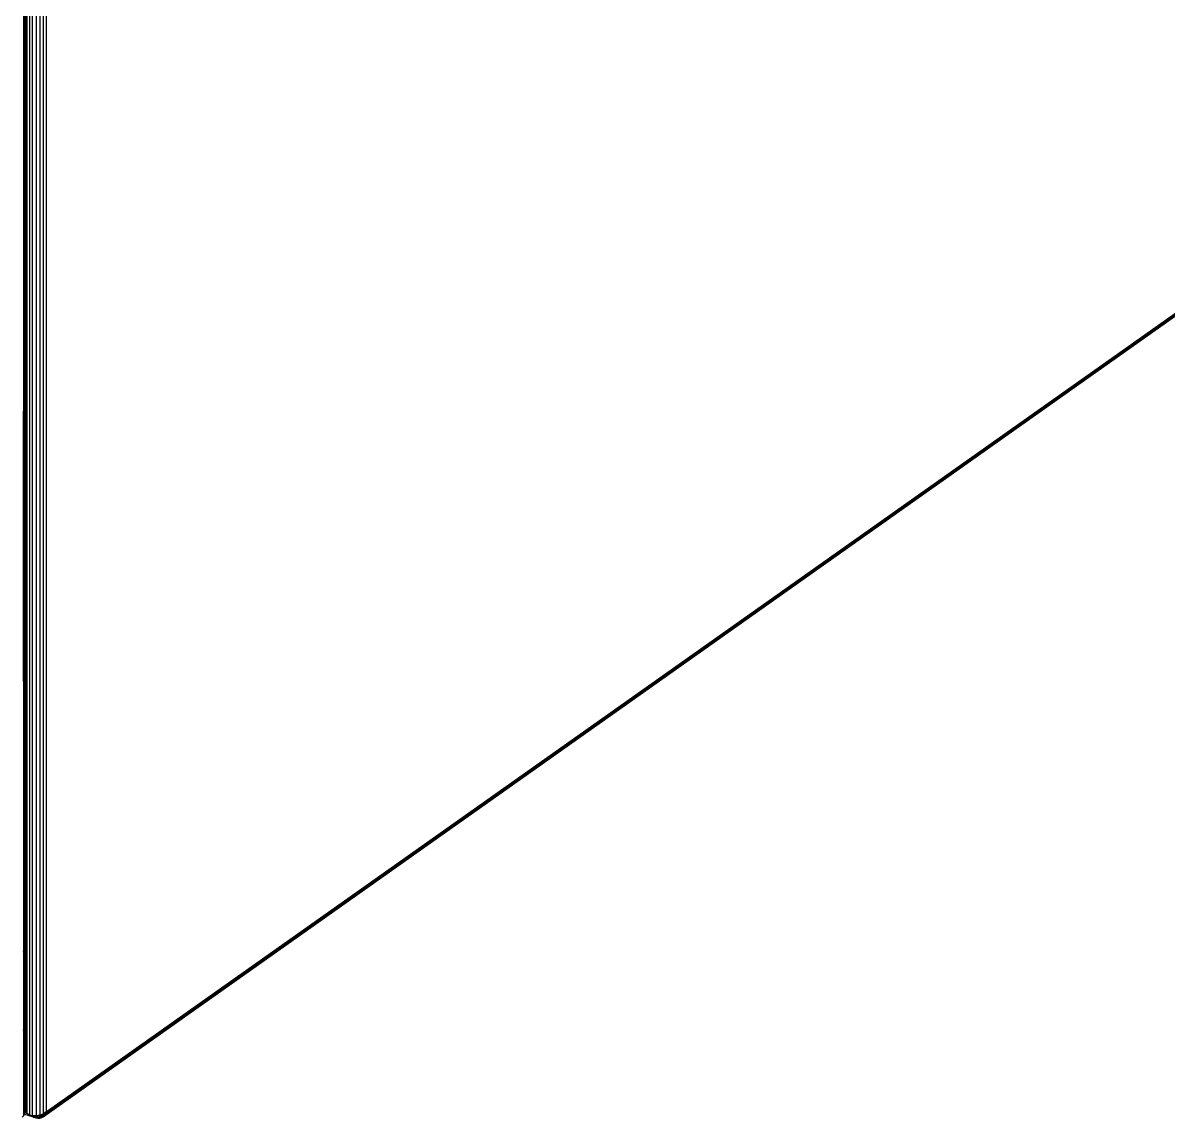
# Model space of a CAD drawing. Header units: inches. Extents: x 12 to 4610, y 7 to 3258.
# Drawn here: x 3227.6 to 3595.7, y 1513.7 to 1865.6 of the extents above; entities that cross this region are included whole.
import ezdxf

# ---------------------------------------------------------------- set-up
doc = ezdxf.new("R2010")
doc.units = ezdxf.units.IN
doc.header["$MEASUREMENT"] = 0

msp = doc.modelspace()

# ---------------------------------------------------------------- linework, layer by layer
for p, q in [((3234.1, 1514.11), (3931.85, 2007.49)), ((3932.12, 2007.8), (3234.51, 1514.52)), ((3932.29, 2008.23), (3234.82, 1515.04)), ((3235.02, 1515.65), (3932.36, 2008.75)), ((3228.06, 1830.95), (3228.08, 1910.08)), ((3227.8, 1900.29), (3227.8, 1740.85)), ((3227.94, 1748.4), (3227.94, 1900.72)), ((3227.98, 1773.1), (3227.98, 1900.85)), ((3228.2, 1900.8), (3228.19, 1845.12)), ((3228.36, 1900.29), (3228.36, 1756.51)), ((3228.86, 1899.8), (3228.86, 1515.08)), ((3229.64, 1899.57), (3229.65, 1514.63)), ((3230.66, 1514.37), (3230.66, 1898.97)), ((3231.8, 1898.6), (3231.8, 1514.34)), ((3232.97, 1898.47), (3232.97, 1514.54)), ((3234.07, 1898.58), (3234.07, 1514.99)), ((3235.02, 1898.91), (3235.02, 1515.65)), ((3228.19, 1845.12), (3228.14, 1887.52)), ((3228.11, 1864.5), (3228.11, 1866.6)), ((3228.06, 1830.95), (3228.11, 1864.5)), ((3228.19, 1587.8), (3228.11, 1864.5)), ((3228.11, 1864.5), (3228.11, 1632.26)), ((3228.2, 1834.46), (3228.19, 1845.12)), ((3228.2, 1834.46), (3228.19, 1587.8)), ((3228.33, 1720.62), (3228.2, 1834.46)), ((3228.03, 1808.11), (3228.06, 1830.95)), ((3228.06, 1830.95), (3228.06, 1665.82)), ((3227.98, 1773.1), (3228.03, 1808.11)), ((3228.03, 1808.11), (3227.98, 1723.68)), ((3227.94, 1748.4), (3227.98, 1773.1)), ((3227.98, 1723.68), (3227.98, 1773.1)), ((3228.36, 1756.51), (3228.33, 1720.62)), ((3228.36, 1756.51), (3228.36, 1694.12)), ((3227.94, 1651.61), (3227.94, 1748.4)), ((3227.94, 1748.4), (3227.98, 1723.68)), ((3227.89, 1567.13), (3227.8, 1740.85)), ((3227.8, 1740.85), (3227.8, 1567.19)), ((3227.98, 1723.68), (3227.98, 1721.66)), ((3227.98, 1721.66), (3227.98, 1716.36)), ((3228.33, 1720.62), (3228.19, 1587.8)), ((3228.36, 1694.12), (3228.33, 1720.62)), ((3227.98, 1716.36), (3227.94, 1651.61)), ((3227.98, 1716.36), (3228.06, 1665.82)), ((3227.98, 1567.07), (3227.98, 1716.36)), ((3228.36, 1694.12), (3228.36, 1566.8)), ((3228.06, 1665.82), (3228.11, 1632.26)), ((3228.06, 1665.82), (3228.06, 1567.01)), ((3227.94, 1651.61), (3227.89, 1567.13)), ((3227.94, 1567.09), (3227.94, 1651.61)), ((3228.11, 1632.26), (3228.19, 1587.8)), ((3228.11, 1632.26), (3228.11, 1566.98)), ((3228.19, 1587.8), (3228.19, 1575.42)), ((3228.19, 1575.42), (3228.19, 1572.4)), ((3228.19, 1572.4), (3228.19, 1566.92)), ((3227.8, 1567.19), (3227.89, 1567.13)), ((3227.8, 1567.19), (3227.8, 1567.14)), ((3227.89, 1566.99), (3227.8, 1567.14)), ((3227.8, 1567.14), (3227.8, 1567.04)), ((3227.8, 1567.04), (3227.89, 1566.89)), ((3227.8, 1566.93), (3227.8, 1567.04)), ((3227.8, 1566.93), (3227.89, 1566.89)), ((3227.8, 1566.93), (3227.8, 1566.81)), ((3227.89, 1566.86), (3227.8, 1566.81)), ((3227.89, 1566.74), (3227.8, 1566.81)), ((3227.8, 1566.81), (3227.8, 1566.73)), ((3227.89, 1566.74), (3227.8, 1566.73)), ((3227.8, 1566.73), (3227.8, 1566.7)), ((3227.89, 1566.7), (3227.8, 1566.7)), ((3227.8, 1566.7), (3227.8, 1566.62)), ((3227.89, 1566.67), (3227.8, 1566.62)), ((3227.89, 1566.56), (3227.8, 1566.62)), ((3227.8, 1566.62), (3227.8, 1566.49)), ((3227.8, 1566.49), (3227.84, 1566.52)), ((3227.8, 1566.49), (3227.8, 1566.33)), ((3227.83, 1566.31), (3227.8, 1566.33)), ((3227.8, 1566.33), (3227.8, 1566.29)), ((3227.83, 1566.31), (3227.8, 1566.29)), ((3227.89, 1566.25), (3227.8, 1566.29)), ((3227.8, 1566.29), (3227.8, 1566.1)), ((3227.9, 1566.03), (3227.8, 1566.1)), ((3227.8, 1566.1), (3227.8, 1565.93)), ((3227.8, 1565.93), (3227.86, 1565.89)), ((3227.8, 1565.93), (3227.8, 1565.89)), ((3227.8, 1565.89), (3227.86, 1565.89)), ((3227.8, 1565.89), (3227.8, 1565.62)), ((3227.98, 1565.5), (3227.8, 1565.62)), ((3227.8, 1565.62), (3227.8, 1565.37)), ((3227.84, 1565.21), (3227.8, 1565.37)), ((3227.8, 1565.37), (3227.98, 1565.3)), ((3227.98, 1565.25), (3227.8, 1565.37)), ((3227.8, 1565.37), (3227.8, 1565.23)), ((3227.8, 1565.23), (3227.84, 1565.21)), ((3227.8, 1565.23), (3227.8, 1565.06)), ((3227.8, 1565.06), (3227.98, 1564.94)), ((3227.8, 1565.06), (3227.8, 1564.74)), ((3227.98, 1564.72), (3227.8, 1564.74)), ((3227.8, 1564.74), (3227.8, 1564.53)), ((3227.89, 1566.39), (3227.83, 1566.31)), ((3227.89, 1566.25), (3227.83, 1566.31)), ((3227.84, 1566.52), (3227.89, 1566.56)), ((3227.96, 1565.11), (3227.84, 1565.21)), ((3227.86, 1565.89), (3227.9, 1566.03)), ((3227.93, 1566.01), (3227.86, 1565.89)), ((3227.86, 1565.89), (3227.98, 1565.9)), ((3227.89, 1567.13), (3227.94, 1567.09)), ((3227.89, 1566.99), (3227.89, 1567.13)), ((3227.94, 1566.91), (3227.89, 1566.99)), ((3227.89, 1566.89), (3227.89, 1566.99)), ((3227.89, 1566.89), (3227.94, 1566.91)), ((3227.89, 1566.89), (3227.89, 1566.86)), ((3227.93, 1566.74), (3227.89, 1566.86)), ((3227.98, 1566.81), (3227.89, 1566.86)), ((3227.89, 1566.74), (3227.89, 1566.86)), ((3227.95, 1566.7), (3227.89, 1566.74)), ((3227.93, 1566.74), (3227.89, 1566.74)), ((3227.89, 1566.7), (3227.89, 1566.74)), ((3227.95, 1566.7), (3227.89, 1566.67)), ((3227.95, 1566.7), (3227.89, 1566.7)), ((3227.89, 1566.61), (3227.95, 1566.7)), ((3227.89, 1566.67), (3227.89, 1566.7)), ((3227.89, 1566.61), (3227.89, 1566.67)), ((3227.89, 1566.56), (3227.98, 1566.61)), ((3227.89, 1566.56), (3227.89, 1566.61)), ((3227.89, 1566.39), (3227.89, 1566.56)), ((3227.98, 1566.5), (3227.89, 1566.56)), ((3227.98, 1566.5), (3227.89, 1566.39)), ((3227.89, 1566.25), (3227.89, 1566.39)), ((3227.98, 1566.23), (3227.89, 1566.25)), ((3227.9, 1566.03), (3227.98, 1566.23)), ((3227.93, 1566.01), (3227.9, 1566.03)), ((3227.98, 1566.75), (3227.93, 1566.74)), ((3227.95, 1566.7), (3227.93, 1566.74)), ((3227.98, 1566.08), (3227.93, 1566.01)), ((3227.98, 1565.98), (3227.93, 1566.01)), ((3227.94, 1566.91), (3227.94, 1567.09)), ((3227.94, 1567.09), (3227.98, 1567.07)), ((3227.94, 1566.91), (3227.98, 1566.89)), ((3227.98, 1566.68), (3227.95, 1566.7)), ((3227.96, 1565.11), (3227.98, 1565.25)), ((3228.11, 1565.12), (3227.96, 1565.11)), ((3227.98, 1564.94), (3227.96, 1565.11)), ((3227.98, 1567.07), (3228.06, 1567.01)), ((3227.98, 1566.89), (3227.98, 1567.07)), ((3227.98, 1566.89), (3228.06, 1566.85)), ((3227.98, 1566.81), (3227.98, 1566.89)), ((3228.06, 1566.76), (3227.98, 1566.81)), ((3227.98, 1566.75), (3227.98, 1566.81)), ((3228.06, 1566.76), (3227.98, 1566.75)), ((3227.98, 1566.68), (3227.98, 1566.75)), ((3228.02, 1566.64), (3227.98, 1566.68)), ((3227.98, 1566.61), (3227.98, 1566.68)), ((3227.98, 1566.61), (3228.02, 1566.64)), ((3227.98, 1566.5), (3227.98, 1566.61)), ((3228.06, 1566.57), (3227.98, 1566.5)), ((3228.06, 1566.44), (3227.98, 1566.5)), ((3227.98, 1566.26), (3227.98, 1566.5)), ((3227.98, 1566.26), (3228.06, 1566.44)), ((3227.98, 1566.23), (3227.98, 1566.26)), ((3228.06, 1566.21), (3227.98, 1566.23)), ((3228.03, 1566.17), (3227.98, 1566.23)), ((3227.98, 1566.08), (3227.98, 1566.23)), ((3228.03, 1566.17), (3227.98, 1566.08)), ((3227.98, 1565.98), (3227.98, 1566.08)), ((3228.06, 1565.92), (3227.98, 1565.98)), ((3227.98, 1565.9), (3227.98, 1565.98)), ((3227.98, 1565.9), (3228.06, 1565.92)), ((3227.98, 1565.5), (3227.98, 1565.9)), ((3228.06, 1565.44), (3227.98, 1565.5)), ((3227.98, 1565.3), (3227.98, 1565.5)), ((3227.98, 1565.3), (3228.06, 1565.27)), ((3227.98, 1565.25), (3227.98, 1565.3)), ((3228.11, 1565.15), (3227.98, 1565.25)), ((3227.98, 1564.94), (3228.11, 1564.84)), ((3227.98, 1564.72), (3227.98, 1564.94)), ((3228.11, 1564.7), (3227.98, 1564.72)), ((3227.98, 1564.46), (3227.98, 1564.72)), ((3228.02, 1566.64), (3228.06, 1566.67)), ((3228.06, 1566.61), (3228.02, 1566.64)), ((3228.06, 1566.21), (3228.03, 1566.17)), ((3228.06, 1566.15), (3228.03, 1566.17)), ((3228.06, 1567.01), (3228.11, 1566.98)), ((3228.06, 1567.01), (3228.06, 1566.85)), ((3228.06, 1566.85), (3228.11, 1566.82)), ((3228.06, 1566.85), (3228.06, 1566.76)), ((3228.11, 1566.76), (3228.06, 1566.76)), ((3228.11, 1566.71), (3228.06, 1566.76)), ((3228.06, 1566.76), (3228.06, 1566.67)), ((3228.06, 1566.67), (3228.11, 1566.71)), ((3228.06, 1566.67), (3228.06, 1566.61)), ((3228.08, 1566.59), (3228.06, 1566.61)), ((3228.08, 1566.59), (3228.06, 1566.57)), ((3228.06, 1566.52), (3228.08, 1566.59)), ((3228.06, 1566.44), (3228.06, 1566.52)), ((3228.11, 1566.41), (3228.06, 1566.44)), ((3228.06, 1566.44), (3228.06, 1566.21)), ((3228.11, 1566.3), (3228.06, 1566.21)), ((3228.11, 1566.2), (3228.06, 1566.21)), ((3228.06, 1566.21), (3228.06, 1566.15)), ((3228.06, 1566.15), (3228.06, 1565.92)), ((3228.11, 1566.12), (3228.06, 1566.15)), ((3228.06, 1565.92), (3228.11, 1565.93)), ((3228.06, 1565.92), (3228.06, 1565.44)), ((3228.06, 1565.44), (3228.06, 1565.27)), ((3228.11, 1565.41), (3228.06, 1565.44)), ((3228.06, 1565.27), (3228.11, 1565.26)), ((3228.11, 1566.59), (3228.08, 1566.59)), ((3228.11, 1566.98), (3228.19, 1566.92)), ((3228.11, 1566.98), (3228.11, 1566.82)), ((3228.11, 1566.82), (3228.2, 1566.77)), ((3228.11, 1566.82), (3228.11, 1566.76)), ((3228.2, 1566.77), (3228.11, 1566.76)), ((3228.11, 1566.71), (3228.2, 1566.77)), ((3228.11, 1566.76), (3228.11, 1566.71)), ((3228.2, 1566.65), (3228.11, 1566.71)), ((3228.11, 1566.71), (3228.11, 1566.59)), ((3228.2, 1566.59), (3228.11, 1566.59)), ((3228.11, 1566.59), (3228.11, 1566.41)), ((3228.15, 1566.38), (3228.11, 1566.41)), ((3228.11, 1566.41), (3228.11, 1566.3)), ((3228.15, 1566.38), (3228.11, 1566.3)), ((3228.11, 1566.3), (3228.11, 1566.2)), ((3228.19, 1566.18), (3228.11, 1566.2)), ((3228.11, 1566.2), (3228.11, 1566.12)), ((3228.19, 1566.06), (3228.11, 1566.12)), ((3228.11, 1566.12), (3228.11, 1565.93)), ((3228.11, 1565.93), (3228.19, 1565.96)), ((3228.11, 1565.93), (3228.11, 1565.41)), ((3228.19, 1565.35), (3228.11, 1565.41)), ((3228.11, 1565.41), (3228.11, 1565.26)), ((3228.11, 1565.26), (3228.19, 1565.25)), ((3228.11, 1565.26), (3228.11, 1565.15)), ((3228.15, 1565.12), (3228.11, 1565.15)), ((3228.11, 1565.15), (3228.11, 1565.12)), ((3228.15, 1565.12), (3228.11, 1565.12)), ((3228.11, 1565.12), (3228.11, 1564.84)), ((3228.11, 1564.84), (3228.19, 1564.79)), ((3228.11, 1564.84), (3228.11, 1564.7)), ((3228.19, 1564.69), (3228.11, 1564.7)), ((3228.11, 1564.7), (3228.11, 1564.53)), ((3228.2, 1566.46), (3228.15, 1566.38)), ((3228.19, 1566.35), (3228.15, 1566.38)), ((3228.19, 1565.14), (3228.15, 1565.12)), ((3228.19, 1566.92), (3228.2, 1566.77)), ((3228.19, 1566.92), (3228.36, 1566.8)), ((3228.2, 1566.46), (3228.19, 1566.35)), ((3228.19, 1566.35), (3228.19, 1566.18)), ((3228.26, 1566.3), (3228.19, 1566.35)), ((3228.19, 1566.18), (3228.26, 1566.3)), ((3228.28, 1566.17), (3228.19, 1566.18)), ((3228.19, 1566.06), (3228.19, 1566.18)), ((3228.28, 1566), (3228.19, 1566.06)), ((3228.19, 1565.96), (3228.19, 1566.06)), ((3228.19, 1565.96), (3228.28, 1566)), ((3228.19, 1565.35), (3228.19, 1565.96)), ((3228.36, 1565.22), (3228.19, 1565.35)), ((3228.19, 1565.25), (3228.19, 1565.35)), ((3228.19, 1565.25), (3228.36, 1565.22)), ((3228.19, 1565.14), (3228.19, 1565.25)), ((3228.36, 1565.22), (3228.19, 1565.14)), ((3228.19, 1564.79), (3228.19, 1565.14)), ((3228.19, 1564.79), (3228.36, 1564.66)), ((3228.19, 1564.69), (3228.19, 1564.79)), ((3228.36, 1564.66), (3228.19, 1564.69)), ((3228.19, 1564.57), (3228.19, 1564.69)), ((3228.36, 1564.66), (3228.19, 1564.57)), ((3228.2, 1566.77), (3228.36, 1566.74)), ((3228.2, 1566.77), (3228.2, 1566.65)), ((3228.28, 1566.59), (3228.2, 1566.65)), ((3228.2, 1566.65), (3228.2, 1566.59)), ((3228.28, 1566.59), (3228.2, 1566.59)), ((3228.2, 1566.59), (3228.2, 1566.46)), ((3228.28, 1566.59), (3228.2, 1566.46)), ((3228.26, 1566.3), (3228.28, 1566.32)), ((3228.36, 1566.23), (3228.26, 1566.3)), ((3228.28, 1566.17), (3228.26, 1566.3)), ((3228.36, 1566.63), (3228.28, 1566.59)), ((3228.28, 1566.59), (3228.36, 1566.53)), ((3228.28, 1566.32), (3228.28, 1566.59)), ((3228.28, 1566.32), (3228.36, 1566.47)), ((3228.36, 1566.16), (3228.28, 1566.17)), ((3228.28, 1566), (3228.28, 1566.17)), ((3228.36, 1566.16), (3228.28, 1566)), ((3228.28, 1566), (3228.36, 1566.04)), ((3228.36, 1566.8), (3228.36, 1566.74)), ((3228.36, 1566.74), (3228.36, 1566.63)), ((3228.36, 1566.63), (3228.36, 1566.53)), ((3228.36, 1566.53), (3228.36, 1566.47)), ((3228.36, 1566.47), (3228.36, 1566.23)), ((3228.36, 1566.23), (3228.36, 1566.16)), ((3228.36, 1566.16), (3228.36, 1566.04)), ((3228.36, 1566.04), (3228.36, 1565.22)), ((3228.36, 1565.22), (3228.36, 1564.66)), ((3228.36, 1564.66), (3228.36, 1554.66)), ((3227.8, 1564.53), (3227.93, 1564.44)), ((3227.8, 1564.53), (3227.8, 1564.44)), ((3227.93, 1564.44), (3227.8, 1564.44)), ((3227.8, 1564.44), (3227.8, 1554.66)), ((3227.98, 1564.46), (3227.93, 1564.44)), ((3228.11, 1564.53), (3227.98, 1564.46)), ((3227.98, 1554.54), (3227.98, 1564.46)), ((3228.19, 1564.57), (3228.11, 1564.53)), ((3228.11, 1564.53), (3228.11, 1554.48)), ((3228.19, 1554.54), (3228.19, 1564.57)), ((3227.98, 1554.54), (3227.8, 1554.66)), ((3227.8, 1554.66), (3227.8, 1554.37)), ((3227.8, 1554.37), (3227.98, 1554.49)), ((3227.98, 1554.39), (3227.8, 1554.27)), ((3227.8, 1554.37), (3227.8, 1554.27)), ((3227.8, 1554.27), (3227.8, 1552.66)), ((3228.01, 1554.51), (3227.98, 1554.54)), ((3227.98, 1554.49), (3227.98, 1554.54)), ((3227.98, 1554.49), (3228.01, 1554.51)), ((3227.98, 1554.39), (3227.98, 1554.49)), ((3228.01, 1554.41), (3227.98, 1554.39)), ((3227.98, 1552.54), (3227.98, 1554.39)), ((3228.01, 1554.51), (3228.01, 1554.41)), ((3228.11, 1554.48), (3228.01, 1554.41)), ((3228.19, 1554.54), (3228.11, 1554.48)), ((3228.11, 1554.48), (3228.11, 1552.48)), ((3228.36, 1554.66), (3228.19, 1554.54)), ((3228.19, 1552.54), (3228.19, 1554.54)), ((3228.36, 1554.66), (3228.36, 1552.66)), ((3227.8, 1552.66), (3227.98, 1552.54)), ((3227.8, 1552.66), (3227.8, 1552.26)), ((3227.98, 1552.14), (3227.8, 1552.26)), ((3227.8, 1552.26), (3227.8, 1550.99)), ((3227.8, 1550.99), (3227.98, 1551.11)), ((3227.8, 1550.99), (3227.8, 1543.93)), ((3227.98, 1552.54), (3228.01, 1552.51)), ((3227.98, 1552.14), (3227.98, 1552.54)), ((3228.01, 1552.11), (3227.98, 1552.14)), ((3227.98, 1551.11), (3227.98, 1552.14)), ((3227.98, 1551.11), (3228.01, 1551.13)), ((3227.98, 1543.81), (3227.98, 1551.11)), ((3228.01, 1552.51), (3228.08, 1552.46)), ((3228.01, 1552.51), (3228.01, 1552.11)), ((3228.08, 1552.06), (3228.01, 1552.11)), ((3228.01, 1552.11), (3228.01, 1551.13)), ((3228.01, 1551.13), (3228.08, 1551.18)), ((3228.01, 1551.13), (3228.01, 1543.79)), ((3228.08, 1552.46), (3228.11, 1552.48)), ((3228.08, 1552.46), (3228.08, 1552.06)), ((3228.11, 1552.05), (3228.08, 1552.06)), ((3228.11, 1551.2), (3228.08, 1551.18)), ((3228.08, 1551.18), (3228.11, 1543.75)), ((3228.11, 1552.48), (3228.19, 1552.54)), ((3228.19, 1551.99), (3228.11, 1552.05)), ((3228.11, 1552.05), (3228.11, 1551.2)), ((3228.11, 1551.2), (3228.19, 1551.26)), ((3228.19, 1552.54), (3228.36, 1552.66)), ((3228.19, 1551.99), (3228.19, 1552.54)), ((3228.36, 1551.87), (3228.19, 1551.99)), ((3228.19, 1551.26), (3228.19, 1551.99)), ((3228.19, 1551.26), (3228.36, 1551.38)), ((3228.19, 1543.81), (3228.19, 1551.26)), ((3228.36, 1552.66), (3228.36, 1551.87)), ((3228.36, 1551.87), (3228.36, 1551.38)), ((3228.36, 1551.38), (3228.36, 1543.93)), ((3227.8, 1543.93), (3227.98, 1543.81)), ((3227.8, 1543.93), (3227.8, 1543.57)), ((3227.8, 1543.57), (3227.97, 1543.45)), ((3227.8, 1543.57), (3227.8, 1543.35)), ((3227.8, 1543.35), (3227.9, 1543.28)), ((3227.8, 1543.35), (3227.8, 1543.28)), ((3227.8, 1543.28), (3227.88, 1543.22)), ((3227.8, 1543.28), (3227.8, 1543.11)), ((3227.8, 1543.11), (3227.88, 1543.22)), ((3227.8, 1543.07), (3227.8, 1543.11)), ((3227.8, 1543.11), (3227.83, 1543.09)), ((3227.83, 1543.09), (3227.8, 1543.07)), ((3227.8, 1543.07), (3227.8, 1543.02)), ((3227.8, 1543.02), (3227.87, 1543.06)), ((3227.8, 1543.02), (3227.8, 1542.95)), ((3227.85, 1542.98), (3227.8, 1542.95)), ((3227.8, 1542.95), (3227.8, 1542.72)), ((3227.83, 1542.74), (3227.8, 1542.72)), ((3227.8, 1542.72), (3227.81, 1542.67)), ((3227.81, 1542.67), (3227.8, 1542.57)), ((3227.8, 1542.57), (3227.85, 1542.57)), ((3227.8, 1542.52), (3227.85, 1542.57)), ((3227.8, 1542.52), (3227.8, 1542.57)), ((3227.9, 1542.47), (3227.8, 1542.52)), ((3227.8, 1542.52), (3227.8, 1542.19)), ((3227.84, 1542.69), (3227.81, 1542.67)), ((3227.86, 1543.11), (3227.83, 1543.09)), ((3227.83, 1543.09), (3227.87, 1543.06)), ((3227.98, 1542.84), (3227.83, 1542.74)), ((3227.83, 1542.74), (3227.86, 1542.83)), ((3227.84, 1542.69), (3227.83, 1542.74)), ((3227.98, 1542.79), (3227.84, 1542.69)), ((3227.87, 1543.06), (3227.85, 1542.98)), ((3227.9, 1543.02), (3227.85, 1542.98)), ((3227.85, 1542.98), (3227.86, 1542.83)), ((3227.85, 1542.57), (3227.94, 1542.62)), ((3227.9, 1542.47), (3227.85, 1542.57)), ((3227.88, 1543.22), (3227.86, 1543.11)), ((3227.92, 1543.14), (3227.86, 1543.11)), ((3227.86, 1543.11), (3227.87, 1543.06)), ((3227.86, 1542.83), (3227.9, 1543.02)), ((3227.92, 1542.96), (3227.86, 1542.83)), ((3227.91, 1543.11), (3227.87, 1543.06)), ((3227.88, 1543.22), (3227.9, 1543.28)), ((3227.9, 1543.28), (3227.97, 1543.45)), ((3227.9, 1543.28), (3227.94, 1543.25)), ((3227.9, 1543.02), (3227.91, 1543.11)), ((3227.94, 1543.05), (3227.9, 1543.02)), ((3227.94, 1542.62), (3227.9, 1542.47)), ((3227.92, 1543.14), (3227.91, 1543.11)), ((3227.92, 1543.14), (3227.94, 1543.25)), ((3227.98, 1543.17), (3227.92, 1543.14)), ((3227.94, 1543.05), (3227.92, 1542.96)), ((3227.98, 1543), (3227.92, 1542.96)), ((3227.94, 1543.25), (3227.97, 1543.45)), ((3227.94, 1543.25), (3227.98, 1543.23)), ((3227.98, 1543.17), (3227.94, 1543.05)), ((3227.98, 1543.08), (3227.94, 1543.05)), ((3227.94, 1542.62), (3227.96, 1542.65)), ((3227.98, 1542.4), (3227.94, 1542.62)), ((3227.96, 1542.65), (3227.98, 1542.69)), ((3227.97, 1543.45), (3227.98, 1543.81)), ((3227.97, 1543.45), (3228.01, 1543.55)), ((3228.01, 1543.36), (3227.97, 1543.45)), ((3227.98, 1543.23), (3227.97, 1543.45)), ((3227.98, 1543.81), (3228.01, 1543.79)), ((3228.01, 1543.29), (3227.98, 1543.23)), ((3227.98, 1543.23), (3228.01, 1543.2)), ((3227.98, 1543.23), (3227.98, 1543.17)), ((3228.01, 1543.2), (3227.98, 1543.17)), ((3227.98, 1543.08), (3227.98, 1543.17)), ((3228.05, 1543.13), (3227.98, 1543.08)), ((3227.98, 1543), (3227.98, 1543.08)), ((3228.05, 1543.06), (3227.98, 1543)), ((3227.98, 1542.84), (3227.98, 1543)), ((3228.03, 1542.88), (3227.98, 1542.84)), ((3227.98, 1542.79), (3227.98, 1542.84)), ((3228.01, 1542.81), (3227.98, 1542.79)), ((3227.98, 1542.69), (3227.98, 1542.79)), ((3227.98, 1542.69), (3228.08, 1542.71)), ((3228, 1543.32), (3228.08, 1543.37)), ((3228.01, 1543.36), (3228, 1543.32)), ((3228, 1543.32), (3228.01, 1543.29)), ((3228.01, 1543.79), (3228.08, 1543.74)), ((3228.01, 1543.79), (3228.01, 1543.55)), ((3228.01, 1543.55), (3228.08, 1543.74)), ((3228.08, 1543.74), (3228.01, 1543.36)), ((3228.01, 1543.55), (3228.01, 1543.36)), ((3228.01, 1543.29), (3228.01, 1543.2)), ((3228.05, 1543.13), (3228.01, 1543.2)), ((3228.03, 1542.88), (3228.01, 1542.81)), ((3228.08, 1542.87), (3228.01, 1542.81)), ((3228.06, 1542.98), (3228.03, 1542.88)), ((3228.08, 1542.91), (3228.03, 1542.88)), ((3228.08, 1543.15), (3228.05, 1543.13)), ((3228.05, 1543.13), (3228.05, 1543.06)), ((3228.08, 1543.08), (3228.05, 1543.06)), ((3228.05, 1543.06), (3228.06, 1542.98)), ((3228.08, 1543.03), (3228.05, 1543.06)), ((3228.08, 1543.03), (3228.06, 1542.98)), ((3228.06, 1542.98), (3228.08, 1542.91)), ((3228.08, 1543.74), (3228.11, 1543.75)), ((3228.08, 1543.74), (3228.11, 1543.39)), ((3228.08, 1543.37), (3228.11, 1543.39)), ((3228.08, 1543.37), (3228.11, 1543.17)), ((3228.11, 1543.17), (3228.08, 1543.15)), ((3228.08, 1543.15), (3228.08, 1543.08)), ((3228.08, 1543.08), (3228.19, 1543.15)), ((3228.08, 1543.08), (3228.08, 1543.03)), ((3228.19, 1542.99), (3228.08, 1542.91)), ((3228.1, 1542.88), (3228.08, 1542.91)), ((3228.08, 1542.91), (3228.08, 1542.87)), ((3228.1, 1542.88), (3228.08, 1542.87)), ((3228.08, 1542.87), (3228.1, 1542.75)), ((3228.1, 1542.75), (3228.08, 1542.74)), ((3228.08, 1542.74), (3228.08, 1542.71)), ((3228.08, 1542.71), (3228.11, 1542.34)), ((3228.08, 1542.71), (3228.19, 1542.49)), ((3228.19, 1542.94), (3228.1, 1542.88)), ((3228.1, 1542.75), (3228.13, 1542.74)), ((3228.11, 1543.75), (3228.19, 1543.81)), ((3228.11, 1543.39), (3228.19, 1543.45)), ((3228.19, 1543.23), (3228.11, 1543.17)), ((3228.13, 1542.77), (3228.19, 1542.84)), ((3228.13, 1542.77), (3228.19, 1542.78)), ((3228.13, 1542.74), (3228.13, 1542.77)), ((3228.19, 1542.49), (3228.13, 1542.74)), ((3228.19, 1543.81), (3228.36, 1543.93)), ((3228.19, 1543.45), (3228.19, 1543.81)), ((3228.19, 1543.45), (3228.36, 1543.57)), ((3228.19, 1543.23), (3228.19, 1543.45)), ((3228.36, 1543.35), (3228.19, 1543.23)), ((3228.36, 1543.28), (3228.19, 1543.15)), ((3228.19, 1543.15), (3228.19, 1543.23)), ((3228.19, 1542.99), (3228.19, 1543.15)), ((3228.36, 1543.11), (3228.19, 1542.99)), ((3228.36, 1543.06), (3228.19, 1542.94)), ((3228.19, 1542.94), (3228.19, 1542.99)), ((3228.19, 1542.84), (3228.36, 1542.96)), ((3228.19, 1542.84), (3228.19, 1542.94)), ((3228.19, 1542.78), (3228.36, 1542.9)), ((3228.19, 1542.78), (3228.19, 1542.84)), ((3228.19, 1542.49), (3228.19, 1542.78)), ((3228.36, 1542.52), (3228.19, 1542.4)), ((3228.36, 1543.93), (3228.36, 1543.57)), ((3228.36, 1543.57), (3228.36, 1543.35)), ((3228.36, 1543.35), (3228.36, 1543.28)), ((3228.36, 1543.28), (3228.36, 1543.11)), ((3228.36, 1543.11), (3228.36, 1543.06)), ((3228.36, 1543.06), (3228.36, 1542.96)), ((3228.36, 1542.96), (3228.36, 1542.9)), ((3228.36, 1542.9), (3228.36, 1542.52)), ((3228.36, 1542.52), (3228.36, 1541.79)), ((3227.91, 1542.44), (3227.8, 1542.19)), ((3227.98, 1542.2), (3227.8, 1541.99)), ((3227.8, 1542.19), (3227.8, 1541.99)), ((3227.8, 1541.83), (3227.8, 1541.99)), ((3227.98, 1541.58), (3227.8, 1541.83)), ((3227.8, 1541.83), (3227.98, 1541.65)), ((3227.8, 1541.83), (3227.8, 1541.41)), ((3227.8, 1541.41), (3227.98, 1541.25)), ((3227.8, 1541.41), (3227.8, 1541.35)), ((3227.8, 1541.35), (3227.98, 1541.25)), ((3227.8, 1541.35), (3227.8, 1540.95)), ((3227.8, 1540.95), (3227.98, 1540.83)), ((3227.8, 1540.95), (3227.8, 1539.56)), ((3227.98, 1539.44), (3227.8, 1539.56)), ((3227.8, 1539.56), (3227.8, 1537.78)), ((3227.91, 1542.44), (3227.9, 1542.47)), ((3227.98, 1542.4), (3227.91, 1542.44)), ((3227.98, 1542.29), (3227.91, 1542.44)), ((3228.08, 1542.32), (3227.98, 1542.4)), ((3227.98, 1542.29), (3227.98, 1542.4)), ((3228.01, 1542.24), (3227.98, 1542.29)), ((3227.98, 1542.2), (3227.98, 1542.29)), ((3228.01, 1542.24), (3227.98, 1542.2)), ((3227.98, 1541.65), (3227.98, 1542.2)), ((3227.98, 1541.65), (3228.08, 1541.51)), ((3227.98, 1541.58), (3227.98, 1541.65)), ((3228.08, 1541.43), (3227.98, 1541.58)), ((3227.98, 1541.25), (3227.98, 1541.58)), ((3227.98, 1541.25), (3227.98, 1541.23)), ((3227.98, 1541.23), (3228.08, 1541.15)), ((3227.98, 1540.83), (3227.98, 1541.23)), ((3227.98, 1540.83), (3228.11, 1540.73)), ((3227.98, 1539.44), (3227.98, 1540.83)), ((3228.11, 1539.35), (3227.98, 1539.44)), ((3227.98, 1537.95), (3227.98, 1539.44)), ((3228.08, 1542.32), (3228.01, 1542.24)), ((3228.08, 1542.08), (3228.01, 1542.24)), ((3228.11, 1542.34), (3228.08, 1542.32)), ((3228.11, 1542.25), (3228.08, 1542.32)), ((3228.11, 1542.25), (3228.08, 1542.08)), ((3228.11, 1542.02), (3228.08, 1542.08)), ((3228.11, 1542), (3228.08, 1541.51)), ((3228.08, 1541.51), (3228.08, 1541.43)), ((3228.08, 1541.51), (3228.19, 1541.37)), ((3228.11, 1541.39), (3228.08, 1541.43)), ((3228.08, 1541.15), (3228.11, 1541.17)), ((3228.08, 1541.15), (3228.11, 1541.13)), ((3228.19, 1542.4), (3228.11, 1542.34)), ((3228.19, 1542.01), (3228.11, 1542.25)), ((3228.11, 1542), (3228.11, 1542.02)), ((3228.19, 1541.85), (3228.11, 1542)), ((3228.19, 1541.28), (3228.11, 1541.39)), ((3228.11, 1541.39), (3228.11, 1541.17)), ((3228.11, 1541.17), (3228.19, 1541.23)), ((3228.11, 1541.13), (3228.19, 1541.06)), ((3228.11, 1541.13), (3228.11, 1540.73)), ((3228.11, 1540.73), (3228.19, 1540.68)), ((3228.11, 1540.73), (3228.11, 1539.35)), ((3228.19, 1539.29), (3228.11, 1539.35)), ((3228.11, 1539.35), (3228.11, 1538.23)), ((3228.19, 1542.4), (3228.19, 1542.49)), ((3228.19, 1542.4), (3228.19, 1542.27)), ((3228.36, 1541.79), (3228.19, 1542.4)), ((3228.19, 1542.27), (3228.28, 1541.74)), ((3228.19, 1542.01), (3228.19, 1542.27)), ((3228.28, 1541.74), (3228.19, 1542.01)), ((3228.19, 1541.85), (3228.19, 1542.01)), ((3228.19, 1541.81), (3228.19, 1541.85)), ((3228.19, 1541.81), (3228.36, 1541.53)), ((3228.19, 1541.37), (3228.19, 1541.81)), ((3228.19, 1541.37), (3228.26, 1541.28)), ((3228.19, 1541.28), (3228.19, 1541.37)), ((3228.21, 1541.24), (3228.19, 1541.28)), ((3228.19, 1541.23), (3228.21, 1541.24)), ((3228.19, 1541.06), (3228.19, 1541.23)), ((3228.19, 1541.06), (3228.36, 1540.91)), ((3228.19, 1540.68), (3228.19, 1541.06)), ((3228.19, 1540.68), (3228.36, 1540.55)), ((3228.19, 1539.29), (3228.19, 1540.68)), ((3228.36, 1539.17), (3228.19, 1539.29)), ((3228.19, 1538.41), (3228.19, 1539.29)), ((3228.21, 1541.24), (3228.26, 1541.28)), ((3228.36, 1541.03), (3228.21, 1541.24)), ((3228.26, 1541.28), (3228.36, 1541.35)), ((3228.26, 1541.28), (3228.36, 1541.14)), ((3228.28, 1541.74), (3228.36, 1541.79)), ((3228.36, 1541.53), (3228.28, 1541.74)), ((3228.36, 1541.79), (3228.36, 1541.53)), ((3228.36, 1541.53), (3228.36, 1541.35)), ((3228.36, 1541.35), (3228.36, 1541.14)), ((3228.36, 1541.14), (3228.36, 1541.03)), ((3228.36, 1541.03), (3228.36, 1540.91)), ((3228.36, 1540.91), (3228.36, 1540.55)), ((3228.36, 1540.55), (3228.36, 1539.17)), ((3228.36, 1539.17), (3228.36, 1538.79)), ((3227.8, 1537.78), (3227.88, 1537.73)), ((3227.8, 1537.78), (3227.8, 1537.63)), ((3227.8, 1537.63), (3227.88, 1537.73)), ((3227.8, 1537.63), (3227.8, 1536)), ((3227.98, 1536.05), (3227.8, 1536)), ((3227.8, 1536), (3227.8, 1514.83)), ((3227.88, 1537.73), (3227.98, 1537.95)), ((3227.98, 1537.95), (3228.11, 1538.23)), ((3227.98, 1536.05), (3227.98, 1537.95)), ((3228.11, 1536.09), (3227.98, 1536.05)), ((3227.98, 1534.02), (3227.98, 1536.05)), ((3228.11, 1538.23), (3228.19, 1538.41)), ((3228.11, 1538.23), (3228.11, 1536.09)), ((3228.19, 1536.11), (3228.11, 1536.09)), ((3228.11, 1536.09), (3228.11, 1534.4)), ((3228.19, 1538.41), (3228.36, 1538.79)), ((3228.19, 1536.11), (3228.19, 1538.41)), ((3228.36, 1536.16), (3228.19, 1536.11)), ((3228.19, 1534.94), (3228.19, 1536.11)), ((3228.36, 1538.79), (3228.36, 1536.16)), ((3228.36, 1536.16), (3228.36, 1534.94)), ((3228.11, 1534.4), (3227.98, 1534.02)), ((3227.98, 1514.83), (3227.98, 1534.02)), ((3228.19, 1534.47), (3228.11, 1534.4)), ((3228.36, 1534.94), (3228.19, 1534.94)), ((3228.19, 1534.47), (3228.19, 1534.94)), ((3228.36, 1534.61), (3228.19, 1534.47)), ((3228.19, 1523.15), (3228.19, 1534.47)), ((3228.36, 1534.94), (3228.36, 1534.61)), ((3228.36, 1534.61), (3228.36, 1523.15)), ((3228.19, 1523.15), (3228.19, 1521.73)), ((3228.19, 1523.15), (3228.36, 1523.15)), ((3228.36, 1521.73), (3228.19, 1521.73)), ((3228.19, 1516.31), (3228.19, 1521.73)), ((3228.36, 1523.15), (3228.36, 1521.73)), ((3228.36, 1521.73), (3228.36, 1516.31)), ((3227.8, 1514.36), (3227.3, 1513.96)), ((3227.98, 1514.83), (3227.8, 1514.36)), ((3227.8, 1514.83), (3227.98, 1514.83)), ((3227.8, 1514.83), (3227.8, 1514.36)), ((3228.19, 1516.31), (3228.36, 1516.31)), ((3228.19, 1516.24), (3228.19, 1516.31)), ((3228.19, 1514.83), (3228.19, 1516.24)), ((3228.19, 1516.24), (3228.36, 1516.19)), ((3228.36, 1515.66), (3228.19, 1516.24)), ((3231.02, 1514), (3228.19, 1514.83)), ((3228.36, 1516.31), (3228.36, 1516.19)), ((3228.36, 1516.19), (3228.36, 1515.66)), ((3228.86, 1515.08), (3228.36, 1515.66)), ((3229.65, 1514.63), (3228.86, 1515.08)), ((3230.66, 1514.37), (3229.65, 1514.63)), ((3231.02, 1514.36), (3230.66, 1514.37)), ((3231.02, 1514.36), (3231.02, 1514)), ((3231.28, 1514.35), (3231.02, 1514.36)), ((3231.02, 1514), (3231.36, 1514.24)), ((3231.02, 1514), (3231.71, 1513.77)), ((3231.36, 1514.24), (3231.28, 1514.35)), ((3231.61, 1514.34), (3231.28, 1514.35)), ((3231.71, 1513.77), (3231.36, 1514.24)), ((3231.61, 1514.34), (3231.71, 1513.77)), ((3231.8, 1514.34), (3231.61, 1514.34)), ((3231.71, 1513.77), (3232.39, 1513.65)), ((3231.99, 1514.37), (3231.8, 1514.34)), ((3232.15, 1514.4), (3231.99, 1514.37)), ((3231.99, 1514.37), (3232.15, 1514.08)), ((3232.47, 1514.46), (3232.15, 1514.4)), ((3232.24, 1514.14), (3232.15, 1514.4)), ((3232.24, 1514.14), (3232.15, 1514.08)), ((3232.15, 1514.08), (3232.39, 1513.65)), ((3232.55, 1514.35), (3232.24, 1514.14)), ((3232.39, 1513.65), (3232.24, 1514.14)), ((3232.82, 1513.96), (3232.39, 1513.65)), ((3232.39, 1513.65), (3233.03, 1513.67)), ((3232.66, 1514.49), (3232.47, 1514.46)), ((3232.47, 1514.46), (3232.55, 1514.35)), ((3232.68, 1514.45), (3232.55, 1514.35)), ((3232.55, 1514.35), (3232.82, 1513.96)), ((3232.97, 1514.54), (3232.66, 1514.49)), ((3232.66, 1514.49), (3232.68, 1514.45)), ((3232.68, 1514.45), (3232.88, 1514)), ((3232.88, 1514), (3232.82, 1513.96)), ((3232.82, 1513.96), (3233.03, 1513.67)), ((3232.88, 1514), (3233.03, 1513.67)), ((3233.14, 1514.61), (3232.97, 1514.54)), ((3232.97, 1514.54), (3233.24, 1514.25)), ((3233.03, 1513.67), (3233.6, 1513.83)), ((3233.44, 1514.74), (3233.14, 1514.61)), ((3233.32, 1514.31), (3233.14, 1514.61)), ((3233.32, 1514.31), (3233.24, 1514.25)), ((3233.24, 1514.25), (3233.47, 1513.98)), ((3233.5, 1514.01), (3233.32, 1514.31)), ((3233.6, 1514.8), (3233.44, 1514.74)), ((3233.44, 1514.74), (3234.06, 1514.15)), ((3233.47, 1513.98), (3233.5, 1514.01)), ((3233.47, 1513.98), (3233.6, 1513.83)), ((3233.6, 1513.83), (3233.5, 1514.01)), ((3233.95, 1514.94), (3233.6, 1514.8)), ((3233.74, 1514.61), (3233.6, 1514.8)), ((3233.6, 1513.83), (3234.1, 1514.11)), ((3234.08, 1514.85), (3233.74, 1514.61)), ((3233.94, 1514.32), (3233.74, 1514.61)), ((3233.94, 1514.32), (3234.37, 1514.62)), ((3234.06, 1514.15), (3233.94, 1514.32)), ((3234.07, 1514.99), (3233.95, 1514.94)), ((3233.95, 1514.94), (3234.08, 1514.85)), ((3234.34, 1514.34), (3234.06, 1514.15)), ((3234.06, 1514.15), (3234.1, 1514.11)), ((3234.45, 1515.25), (3234.07, 1514.99)), ((3234.07, 1514.99), (3234.51, 1514.52)), ((3234.08, 1514.85), (3234.37, 1514.62)), ((3234.1, 1514.11), (3234.34, 1514.34)), ((3234.34, 1514.34), (3234.51, 1514.52)), ((3234.37, 1514.62), (3234.51, 1514.52)), ((3234.52, 1515.31), (3234.45, 1515.25)), ((3234.45, 1515.25), (3234.56, 1515.19)), ((3234.51, 1514.52), (3234.82, 1515.04)), ((3234.65, 1515.4), (3234.52, 1515.31)), ((3234.61, 1515.22), (3234.52, 1515.31)), ((3234.61, 1515.22), (3234.56, 1515.19)), ((3234.56, 1515.19), (3234.82, 1515.04)), ((3234.7, 1515.29), (3234.61, 1515.22)), ((3234.82, 1515.04), (3234.61, 1515.22)), ((3235.02, 1515.65), (3234.65, 1515.4)), ((3234.65, 1515.4), (3234.7, 1515.29)), ((3234.7, 1515.29), (3234.82, 1515.04)), ((3234.82, 1515.04), (3235.02, 1515.65))]:
    msp.add_line(p, q)

doc.saveas('drawing.dxf')
